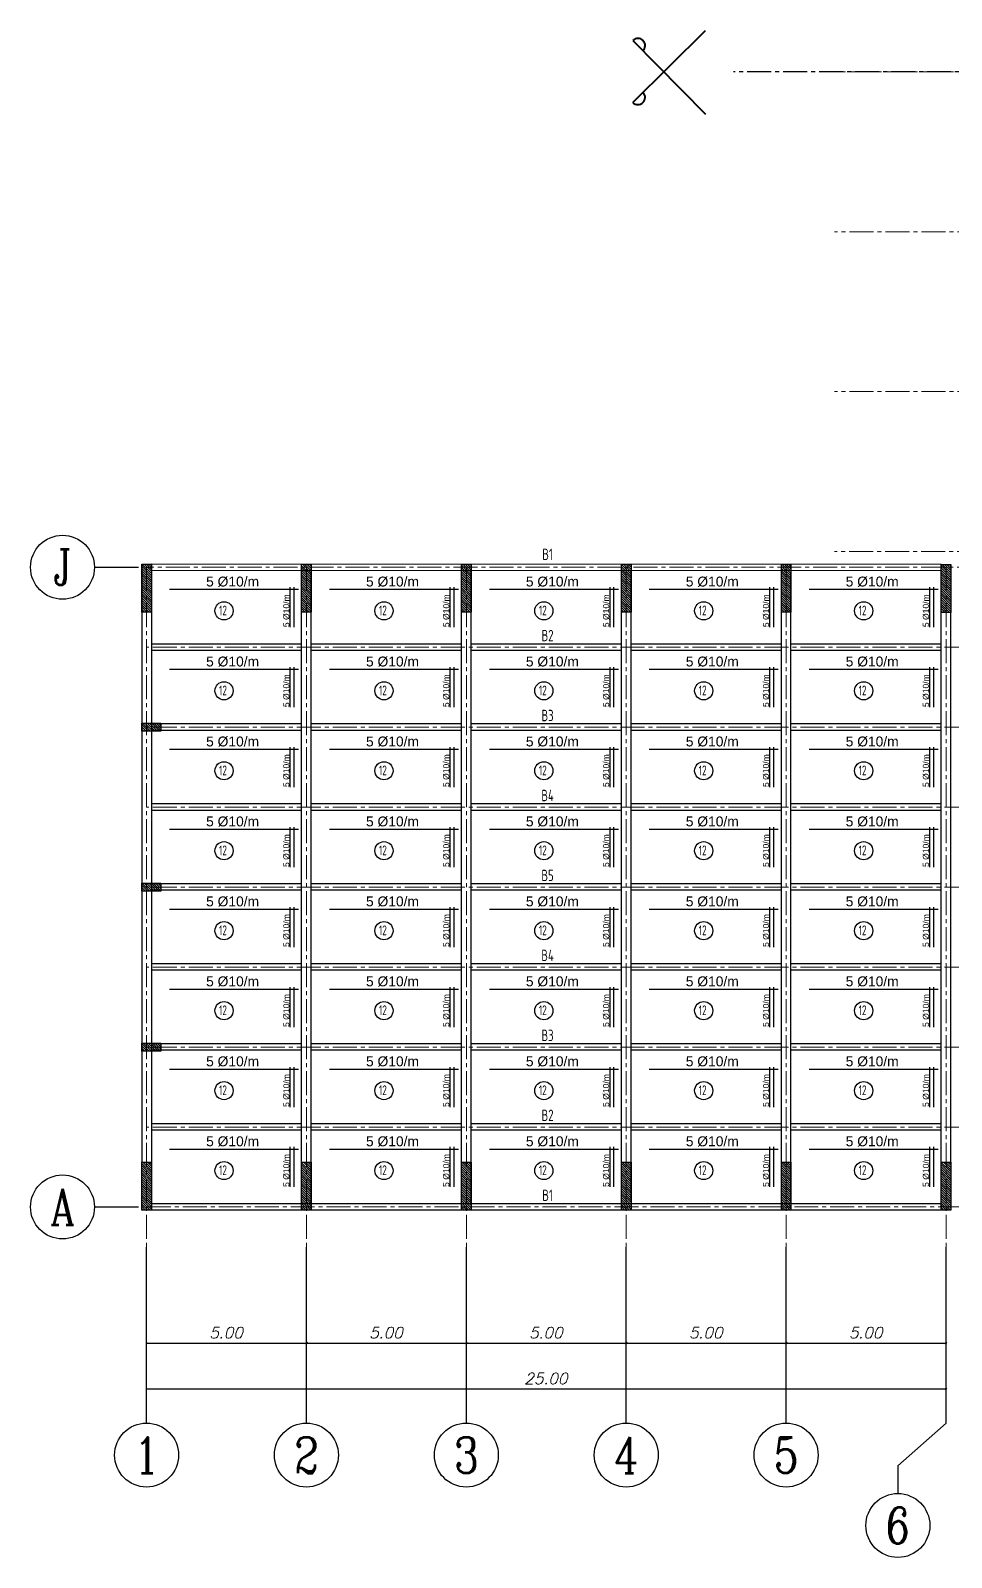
# Model space of a CAD drawing. Header units: metres. Extents: x 202848 to 204724, y 1924431 to 1925550.
# Drawn here: x 203139.07 to 203167.86, y 1924637.84 to 1924685.58 of the extents above; entities that cross this region are included whole.
import ezdxf
from ezdxf.enums import TextEntityAlignment as Align

# ---------------------------------------------------------------- set-up
doc = ezdxf.new("R2010")
doc.units = ezdxf.units.M
doc.header["$MEASUREMENT"] = 0
doc.linetypes.add('CENTER2', pattern=[1.125, 0.75, -0.125, 0.125, -0.125])
for name, color, linetype, lineweight in [('Axis', 1, 'CENTER2', 5), ('Dimations', 3, 'Continuous', 5), ('rft', 5, 'Continuous', 40)]:
    doc.layers.add(name, color=color, linetype=linetype, lineweight=lineweight)
for name, color, linetype in [('Axis Name', 8, 'Continuous'), ('Columns', 2, 'Continuous'), ('Frame', 7, 'Continuous'), ('Slab Upper Reinforcment', 2, 'Continuous'), ('Walls', 255, 'Continuous'), ('YQ_DIM', 3, 'Continuous')]:
    doc.layers.add(name, color=color, linetype=linetype)
doc.styles.add('1', font='arial.ttf')
doc.styles.add('ROMANS', font='romans.shx', dxfattribs={"oblique": 15})
doc.styles.add('YQ_AXIS', font='COMPLEX.SHX', dxfattribs={"width": 0.8, "bigfont": 'GBCBIG.SHX'})
doc.styles.add('YQ_DIM', font='SUPEROS.SHX', dxfattribs={"width": 0.8, "bigfont": 'HZDX.SHX'})
doc.dimstyles.new('Copy(2) of DIM-50$', dxfattribs={"dimscale": 0, "dimtxt": 0.35, "dimasz": 0.03, "dimexe": 0, "dimexo": 0, "dimgap": 0.15, "dimtad": 1, "dimzin": 0, "dimdsep": 46, "dimtxsty": 'ROMANS', "dimblk1": 'OBLIQUE', "dimblk2": 'DTICK', "dimsah": 1, "dimcen": 0.1, "dimse1": 1, "dimse2": 1, "dimclrd": 2, "dimclre": 51, "dimclrt": 3, "dimaunit": 1, "dimadec": 0, "dimazin": 0, "dimtfac": 1e-05, "dimtmove": 2, "dimatfit": 0, "dimldrblk": 'DTICK', "dimfxl": 0, "dimtolj": 1, "dimtzin": 0, "dimlwe": -1, "dimarcsym": 0})
pattern_1 = [(135, (-396.45404, -217.45699), (-0.0353553390593, -0.0353553390593), [])]

# ---------------------------------------------------------------- blocks, each defined once
blk = doc.blocks.new('*U990')
for p, q in [((2.35, 0.1), (-2.35, 0.1)), ((2.35, -0.1), (-2.35, -0.1))]:
    blk.add_line(p, q)
blk = doc.blocks.new('*U991')
at = {"color": 0, "linetype": 'ByBlock', "lineweight": -2, "transparency": 16777216}
for p in [(-20, 0), (-15, 0), (-10, 0), (-5, 0), (0, 0), (-20, -2.5), (-15, -2.5), (-10, -2.5), (-5, -2.5), (0, -2.5), (-20, -5), (-15, -5), (-10, -5), (-5, -5), (0, -5), (-20, -7.5), (-15, -7.5), (-10, -7.5), (-5, -7.5), (0, -7.5), (-20, -10), (-15, -10), (-10, -10), (-5, -10), (0, -10), (-20, -12.5), (-15, -12.5), (-10, -12.5), (-5, -12.5), (0, -12.5), (-20, -15), (-15, -15), (-10, -15), (-5, -15), (0, -15)]:
    blk.add_blockref('*U990', p, dxfattribs=at)
blk = doc.blocks.new('_OBLIQUE')
at = {"color": 0, "linetype": 'ByBlock'}
blk.add_line((-0.5, -0.5), (0.5, 0.5), dxfattribs=at)
blk = doc.blocks.new('DTICK')
at = {"color": 3}
blk.add_line((-1, -1), (1, 1), dxfattribs=at)
for p, q in [((-1, 0), (1, 0)), ((0, 1), (0, -1))]:
    blk.add_line(p, q)
blk = doc.blocks.new('*D1019')
at = {"layer": 'Defpoints', "color": 0, "lineweight": -2, "transparency": 16777216}
for p in [(203142.693, 1924648.291), (203147.693, 1924648.291), (203147.693, 1924644.541)]:
    blk.add_point(p, dxfattribs=at)
at = {"layer": 'Dimations', "color": 2, "lineweight": -2, "transparency": 16777216}
blk.add_line((203142.693, 1924644.541), (203147.663, 1924644.541), dxfattribs=at)
at = {"layer": 'Dimations', "color": 2, "lineweight": -2, "transparency": 16777216, "xscale": 0.03, "yscale": 0.03, "zscale": 0.03, "rotation": 180}
blk.add_blockref('_OBLIQUE', (203142.693, 1924644.541), dxfattribs=at)
at = {"layer": 'Dimations', "color": 2, "lineweight": -2, "transparency": 16777216, "xscale": 0.03, "yscale": 0.03, "zscale": 0.03}
blk.add_blockref('DTICK', (203147.693, 1924644.541), dxfattribs=at)
at = {"layer": 'Dimations', "color": 3, "transparency": 16777216, "insert": (203145.178, 1924644.866), "char_height": 0.35, "attachment_point": 5, "style": 'ROMANS'}
blk.add_mtext('\\A1;5.00', dxfattribs=at)
blk = doc.blocks.new('*D1020')
at = {"layer": 'Defpoints', "color": 0, "lineweight": -2, "transparency": 16777216}
for p in [(203147.693, 1924648.291), (203152.693, 1924648.291), (203152.693, 1924644.541)]:
    blk.add_point(p, dxfattribs=at)
at = {"layer": 'Dimations', "color": 2, "lineweight": -2, "transparency": 16777216}
blk.add_line((203147.693, 1924644.541), (203152.663, 1924644.541), dxfattribs=at)
at = {"layer": 'Dimations', "color": 2, "lineweight": -2, "transparency": 16777216, "xscale": 0.03, "yscale": 0.03, "zscale": 0.03, "rotation": 180}
blk.add_blockref('_OBLIQUE', (203147.693, 1924644.541), dxfattribs=at)
at = {"layer": 'Dimations', "color": 2, "lineweight": -2, "transparency": 16777216, "xscale": 0.03, "yscale": 0.03, "zscale": 0.03}
blk.add_blockref('DTICK', (203152.693, 1924644.541), dxfattribs=at)
at = {"layer": 'Dimations', "color": 3, "transparency": 16777216, "insert": (203150.178, 1924644.866), "char_height": 0.35, "attachment_point": 5, "style": 'ROMANS'}
blk.add_mtext('\\A1;5.00', dxfattribs=at)
blk = doc.blocks.new('*D998')
at = {"layer": 'Defpoints', "color": 0, "lineweight": -2, "transparency": 16777216}
for p in [(203152.693, 1924648.291), (203157.693, 1924648.291), (203157.693, 1924644.541)]:
    blk.add_point(p, dxfattribs=at)
at = {"layer": 'Dimations', "color": 2, "lineweight": -2, "transparency": 16777216}
blk.add_line((203152.693, 1924644.541), (203157.663, 1924644.541), dxfattribs=at)
at = {"layer": 'Dimations', "color": 2, "lineweight": -2, "transparency": 16777216, "xscale": 0.03, "yscale": 0.03, "zscale": 0.03, "rotation": 180}
blk.add_blockref('_OBLIQUE', (203152.693, 1924644.541), dxfattribs=at)
at = {"layer": 'Dimations', "color": 2, "lineweight": -2, "transparency": 16777216, "xscale": 0.03, "yscale": 0.03, "zscale": 0.03}
blk.add_blockref('DTICK', (203157.693, 1924644.541), dxfattribs=at)
at = {"layer": 'Dimations', "color": 3, "transparency": 16777216, "insert": (203155.178, 1924644.866), "char_height": 0.35, "attachment_point": 5, "style": 'ROMANS'}
blk.add_mtext('\\A1;5.00', dxfattribs=at)
blk = doc.blocks.new('*D999')
at = {"layer": 'Defpoints', "color": 0, "lineweight": -2, "transparency": 16777216}
for p in [(203157.693, 1924648.291), (203162.693, 1924648.291), (203162.693, 1924644.541)]:
    blk.add_point(p, dxfattribs=at)
at = {"layer": 'Dimations', "color": 2, "lineweight": -2, "transparency": 16777216}
blk.add_line((203157.693, 1924644.541), (203162.663, 1924644.541), dxfattribs=at)
at = {"layer": 'Dimations', "color": 2, "lineweight": -2, "transparency": 16777216, "xscale": 0.03, "yscale": 0.03, "zscale": 0.03, "rotation": 180}
blk.add_blockref('_OBLIQUE', (203157.693, 1924644.541), dxfattribs=at)
at = {"layer": 'Dimations', "color": 2, "lineweight": -2, "transparency": 16777216, "xscale": 0.03, "yscale": 0.03, "zscale": 0.03}
blk.add_blockref('DTICK', (203162.693, 1924644.541), dxfattribs=at)
at = {"layer": 'Dimations', "color": 3, "transparency": 16777216, "insert": (203160.178, 1924644.866), "char_height": 0.35, "attachment_point": 5, "style": 'ROMANS'}
blk.add_mtext('\\A1;5.00', dxfattribs=at)
blk = doc.blocks.new('*D1000')
at = {"layer": 'Defpoints', "color": 0, "lineweight": -2, "transparency": 16777216}
for p in [(203162.693, 1924648.291), (203167.693, 1924648.291), (203167.693, 1924644.541)]:
    blk.add_point(p, dxfattribs=at)
at = {"layer": 'Dimations', "color": 2, "lineweight": -2, "transparency": 16777216}
blk.add_line((203162.693, 1924644.541), (203167.663, 1924644.541), dxfattribs=at)
at = {"layer": 'Dimations', "color": 2, "lineweight": -2, "transparency": 16777216, "xscale": 0.03, "yscale": 0.03, "zscale": 0.03, "rotation": 180}
blk.add_blockref('_OBLIQUE', (203162.693, 1924644.541), dxfattribs=at)
at = {"layer": 'Dimations', "color": 2, "lineweight": -2, "transparency": 16777216, "xscale": 0.03, "yscale": 0.03, "zscale": 0.03}
blk.add_blockref('DTICK', (203167.693, 1924644.541), dxfattribs=at)
at = {"layer": 'Dimations', "color": 3, "transparency": 16777216, "insert": (203165.178, 1924644.866), "char_height": 0.35, "attachment_point": 5, "style": 'ROMANS'}
blk.add_mtext('\\A1;5.00', dxfattribs=at)
blk = doc.blocks.new('*D1009')
at = {"layer": 'Defpoints', "color": 0, "lineweight": -2, "transparency": 16777216}
for p in [(203142.693, 1924648.291), (203167.693, 1924648.291), (203167.693, 1924643.106)]:
    blk.add_point(p, dxfattribs=at)
at = {"layer": 'Dimations', "color": 2, "lineweight": -2, "transparency": 16777216}
blk.add_line((203142.693, 1924643.106), (203167.663, 1924643.106), dxfattribs=at)
at = {"layer": 'Dimations', "color": 2, "lineweight": -2, "transparency": 16777216, "xscale": 0.03, "yscale": 0.03, "zscale": 0.03, "rotation": 180}
blk.add_blockref('_OBLIQUE', (203142.693, 1924643.106), dxfattribs=at)
at = {"layer": 'Dimations', "color": 2, "lineweight": -2, "transparency": 16777216, "xscale": 0.03, "yscale": 0.03, "zscale": 0.03}
blk.add_blockref('DTICK', (203167.693, 1924643.106), dxfattribs=at)
at = {"layer": 'Dimations', "color": 3, "transparency": 16777216, "insert": (203155.178, 1924643.431), "char_height": 0.35, "attachment_point": 5, "style": 'ROMANS'}
blk.add_mtext('\\A1;25.00', dxfattribs=at)
blk = doc.blocks.new('*U994')
at = {"layer": 'Slab Upper Reinforcment'}
for p, q in [((2.018, 0.496), (-2.018, 0.496)), ((1.758, -0.679), (1.758, 0.571)), ((1.878, -0.679), (1.878, 0.571))]:
    blk.add_line(p, q, dxfattribs=at)
blk.add_circle((-0.314, -0.166), 0.284, dxfattribs=at)
at = {"layer": 'Slab Upper Reinforcment', "attachment_point": 1}
for s, width, gutter_width, insert, char_height, style in [('5 %%C10/m', 1.81201, 2.473, (-0.875, 0.904), 0.3092, '1'), ('12', 0.22371, 1.527, (-0.47, -0.002), 0.3053, 'YQ_DIM')]:
    blk.add_mtext_dynamic_manual_height_columns(s, width=width, gutter_width=gutter_width, heights=[0], dxfattribs=dict(at, insert=insert, char_height=char_height, style=style))
at = {"layer": 'Slab Upper Reinforcment', "insert": (1.537, -0.676), "char_height": 0.1915, "attachment_point": 1, "rotation": 90, "style": '1'}
blk.add_mtext_dynamic_manual_height_columns('5 %%C10/m', width=1.12223, gutter_width=1.532, heights=[0], dxfattribs=at)
blk = doc.blocks.new('*U995')
at = {"layer": 'Slab Upper Reinforcment', "color": 0, "linetype": 'ByBlock', "lineweight": -2, "transparency": 16777216}
for p in [(-20, 0), (-15, 0), (-10, 0), (-5, 0), (0, 0), (-20, -2.5), (-15, -2.5), (-10, -2.5), (-5, -2.5), (0, -2.5), (-20, -5), (-15, -5), (-10, -5), (-5, -5), (0, -5), (-20, -7.5), (-15, -7.5), (-10, -7.5), (-5, -7.5), (0, -7.5), (-20, -10), (-15, -10), (-10, -10), (-5, -10), (0, -10), (-20, -12.5), (-15, -12.5), (-10, -12.5), (-5, -12.5), (0, -12.5), (-20, -15), (-15, -15), (-10, -15), (-5, -15), (0, -15), (-20, -17.5), (-15, -17.5), (-10, -17.5), (-5, -17.5), (0, -17.5)]:
    blk.add_blockref('*U994', p, dxfattribs=at)

msp = doc.modelspace()

# ---------------------------------------------------------------- hatches: boundary and pattern name
at = {"layer": 'Columns', "transparency": 33554687}
h = msp.add_hatch(dxfattribs=at)
h.set_pattern_fill('ANSI31', color=256, scale=0.4, angle=90)
h.set_pattern_definition(pattern_1)
h.paths.add_polyline_path([(203142.543, 1924667.3965), (203142.843, 1924667.3965), (203142.843, 1924668.8965), (203142.543, 1924668.8965)])
h = msp.add_hatch(dxfattribs=at)
h.set_pattern_fill('ANSI31', color=256, scale=0.4, angle=90)
h.set_pattern_definition([(135, (-396.45404, -217.45902), (-0.0353553390593, -0.0353553390593), [])])
h.paths.add_polyline_path([(203147.543, 1924667.3945), (203147.843, 1924667.3945), (203147.843, 1924668.8945), (203147.543, 1924668.8945)])
h = msp.add_hatch(dxfattribs=at)
h.set_pattern_fill('ANSI31', color=256, scale=0.4, angle=90)
h.set_pattern_definition([(135, (-396.45404, -217.461053), (-0.0353553390593, -0.0353553390593), [])])
h.paths.add_polyline_path([(203152.543, 1924667.3924), (203152.843, 1924667.3924), (203152.843, 1924668.8924), (203152.543, 1924668.8924)])
h = msp.add_hatch(dxfattribs=at)
h.set_pattern_fill('ANSI31', color=256, scale=0.4, angle=90)
h.set_pattern_definition([(135, (-396.45404, -217.463085), (-0.0353553390593, -0.0353553390593), [])])
h.paths.add_polyline_path([(203157.543, 1924667.3904), (203157.843, 1924667.3904), (203157.843, 1924668.8904), (203157.543, 1924668.8904)])
h = msp.add_hatch(dxfattribs=at)
h.set_pattern_fill('ANSI31', color=256, scale=0.4, angle=90)
h.set_pattern_definition([(135, (-396.454043, -217.465117), (-0.0353553390593, -0.0353553390593), [])])
h.paths.add_polyline_path([(203162.543, 1924667.3884), (203162.843, 1924667.3884), (203162.843, 1924668.8884), (203162.543, 1924668.8884)])
h = msp.add_hatch(dxfattribs=at)
h.set_pattern_fill('ANSI31', color=256, scale=0.4, angle=90)
h.set_pattern_definition([(135, (-396.454044, -217.467026), (-0.0353553390593, -0.0353553390593), [])])
h.paths.add_polyline_path([(203167.543, 1924667.3865), (203167.843, 1924667.3865), (203167.843, 1924668.8865), (203167.543, 1924668.8865)])
h = msp.add_hatch(dxfattribs=at)
h.set_pattern_fill('ANSI31', color=256, scale=0.4, angle=90)
h.set_pattern_definition(pattern_1)
h.paths.add_polyline_path([(203143.1429, 1924663.6715), (203143.1429, 1924663.9215), (203142.5429, 1924663.9215), (203142.5429, 1924663.6715)])
h = msp.add_hatch(dxfattribs=at)
h.set_pattern_fill('ANSI31', color=256, scale=0.4, angle=90)
h.set_pattern_definition(pattern_1)
h.paths.add_polyline_path([(203143.1429, 1924658.6715), (203143.1429, 1924658.9215), (203142.5429, 1924658.9215), (203142.5429, 1924658.6715)])
h = msp.add_hatch(dxfattribs=at)
h.set_pattern_fill('ANSI31', color=256, scale=0.4, angle=90)
h.set_pattern_definition(pattern_1)
h.paths.add_polyline_path([(203143.1429, 1924653.6715), (203143.1429, 1924653.9215), (203142.5429, 1924653.9215), (203142.5429, 1924653.6715)])
h = msp.add_hatch(dxfattribs=at)
h.set_pattern_fill('ANSI31', color=256, scale=0.4, angle=90)
h.set_pattern_definition(pattern_1)
h.paths.add_polyline_path([(203142.5429, 1924648.6965), (203142.8429, 1924648.6965), (203142.8429, 1924650.1965), (203142.5429, 1924650.1965)])
h = msp.add_hatch(dxfattribs=at)
h.set_pattern_fill('ANSI31', color=256, scale=0.4, angle=90)
h.set_pattern_definition(pattern_1)
h.paths.add_polyline_path([(203147.5429, 1924648.6965), (203147.8429, 1924648.6965), (203147.8429, 1924650.1965), (203147.5429, 1924650.1965)])
h = msp.add_hatch(dxfattribs=at)
h.set_pattern_fill('ANSI31', color=256, scale=0.4, angle=90)
h.set_pattern_definition(pattern_1)
h.paths.add_polyline_path([(203152.5429, 1924648.6965), (203152.8429, 1924648.6965), (203152.8429, 1924650.1965), (203152.5429, 1924650.1965)])
h = msp.add_hatch(dxfattribs=at)
h.set_pattern_fill('ANSI31', color=256, scale=0.4, angle=90)
h.set_pattern_definition(pattern_1)
h.paths.add_polyline_path([(203157.5429, 1924648.6965), (203157.8429, 1924648.6965), (203157.8429, 1924650.1965), (203157.5429, 1924650.1965)])
h = msp.add_hatch(dxfattribs=at)
h.set_pattern_fill('ANSI31', color=256, scale=0.4, angle=90)
h.set_pattern_definition(pattern_1)
h.paths.add_polyline_path([(203162.5429, 1924648.6965), (203162.8429, 1924648.6965), (203162.8429, 1924650.1965), (203162.5429, 1924650.1965)])
h = msp.add_hatch(dxfattribs=at)
h.set_pattern_fill('ANSI31', color=256, scale=0.4, angle=90)
h.set_pattern_definition(pattern_1)
h.paths.add_polyline_path([(203167.5429, 1924648.6965), (203167.8429, 1924648.6965), (203167.8429, 1924650.1965), (203167.5429, 1924650.1965)])

# ---------------------------------------------------------------- linework, layer by layer
at = {"linetype": 'CENTER2', "lineweight": -2}
msp.add_line((203198.2229, 1924684.2865), (203161.0512, 1924684.2865), dxfattribs=at)
for p, q in [((203147.5429, 1924648.9465), (203147.5429, 1924668.6465)), ((203147.8429, 1924648.9465), (203147.8429, 1924668.6465)), ((203152.5429, 1924648.9465), (203152.5429, 1924668.6465)), ((203152.8429, 1924648.9465), (203152.8429, 1924668.6465)), ((203157.5429, 1924648.9465), (203157.5429, 1924668.6465)), ((203157.8429, 1924648.9465), (203157.8429, 1924668.6465)), ((203162.5429, 1924648.9465), (203162.5429, 1924668.6465)), ((203162.8429, 1924648.9465), (203162.8429, 1924668.6465)), ((203167.5429, 1924650.1465), (203167.5429, 1924667.4465)), ((203167.8429, 1924650.1465), (203167.8429, 1924667.4465))]:
    msp.add_line(p, q)
at = {"layer": 'Axis'}
for p, q in [((203196.9246, 1924684.2865), (203164.2009, 1924684.2865)), ((203196.9246, 1924679.2865), (203164.2009, 1924679.2865)), ((203196.9246, 1924674.2865), (203164.2009, 1924674.2865)), ((203196.9162, 1924669.2865), (203164.2009, 1924669.2865)), ((203196.9178, 1924668.7965), (203142.6929, 1924668.7965)), ((203142.6929, 1924668.7965), (203142.6929, 1924644.9045)), ((203147.6929, 1924668.7965), (203147.6929, 1924644.9045)), ((203152.6929, 1924668.7965), (203152.6929, 1924644.9045)), ((203157.6929, 1924668.7965), (203157.6929, 1924644.9045)), ((203162.6929, 1924668.7965), (203162.6929, 1924644.9045)), ((203167.6929, 1924668.7965), (203167.6929, 1924644.9045)), ((203193.1429, 1924666.2965), (203142.6929, 1924666.2965)), ((203193.1429, 1924663.7965), (203142.6929, 1924663.7965)), ((203193.1429, 1924661.2965), (203142.6929, 1924661.2965)), ((203193.1429, 1924658.7965), (203142.6929, 1924658.7965)), ((203193.1429, 1924656.2965), (203142.6929, 1924656.2965)), ((203193.1429, 1924653.7965), (203142.6929, 1924653.7965)), ((203193.1429, 1924651.2965), (203142.6929, 1924651.2965)), ((203142.6997, 1924648.7965), (203196.9178, 1924648.7965))]:
    msp.add_line(p, q, dxfattribs=at)
at = {"layer": 'Axis Name'}
for p, q in [((203141.0651, 1924668.7965), (203142.4401, 1924668.7965)), ((203141.0651, 1924648.7965), (203142.4401, 1924648.7965)), ((203142.6929, 1924642.0411), (203142.6929, 1924647.5411)), ((203147.6929, 1924642.0411), (203147.6929, 1924647.5411)), ((203152.6929, 1924642.0411), (203152.6929, 1924647.5411)), ((203157.6929, 1924642.0411), (203157.6929, 1924647.5411)), ((203162.6929, 1924642.0411), (203162.6929, 1924647.5411)), ((203167.6929, 1924642.0411), (203167.6929, 1924647.5411)), ((203167.6929, 1924642.0411), (203166.1866, 1924640.7079)), ((203166.1866, 1924640.7079), (203166.1866, 1924639.8386))]:
    msp.add_line(p, q, dxfattribs=at)
for centre in [(203140.0651, 1924668.7965), (203140.0651, 1924648.7965), (203142.6929, 1924641.0411), (203147.6929, 1924641.0411), (203152.6929, 1924641.0411), (203157.6929, 1924641.0411), (203162.6929, 1924641.0411), (203166.1866, 1924638.8386)]:
    msp.add_circle(centre, 1, dxfattribs=at)
at = {"layer": 'Columns'}
for points in [[(203142.543, 1924667.3965), (203142.543, 1924668.8965), (203142.843, 1924668.8965), (203142.843, 1924667.3965)], [(203147.543, 1924667.3945), (203147.543, 1924668.8945), (203147.843, 1924668.8945), (203147.843, 1924667.3945)], [(203152.543, 1924667.3924), (203152.543, 1924668.8924), (203152.843, 1924668.8924), (203152.843, 1924667.3924)], [(203157.543, 1924667.3904), (203157.543, 1924668.8904), (203157.843, 1924668.8904), (203157.843, 1924667.3904)], [(203162.543, 1924667.3884), (203162.543, 1924668.8884), (203162.843, 1924668.8884), (203162.843, 1924667.3884)], [(203167.543, 1924667.3865), (203167.543, 1924668.8865), (203167.843, 1924668.8865), (203167.843, 1924667.3865)], [(203143.1429, 1924663.9215), (203143.1429, 1924663.6715), (203142.5429, 1924663.6715), (203142.5429, 1924663.9215)], [(203143.1429, 1924658.9215), (203143.1429, 1924658.6715), (203142.5429, 1924658.6715), (203142.5429, 1924658.9215)], [(203143.1429, 1924653.9215), (203143.1429, 1924653.6715), (203142.5429, 1924653.6715), (203142.5429, 1924653.9215)], [(203142.5429, 1924648.6965), (203142.5429, 1924650.1965), (203142.8429, 1924650.1965), (203142.8429, 1924648.6965)], [(203147.5429, 1924648.6965), (203147.5429, 1924650.1965), (203147.8429, 1924650.1965), (203147.8429, 1924648.6965)], [(203152.5429, 1924648.6965), (203152.5429, 1924650.1965), (203152.8429, 1924650.1965), (203152.8429, 1924648.6965)], [(203157.5429, 1924648.6965), (203157.5429, 1924650.1965), (203157.8429, 1924650.1965), (203157.8429, 1924648.6965)], [(203162.5429, 1924648.6965), (203162.5429, 1924650.1965), (203162.8429, 1924650.1965), (203162.8429, 1924648.6965)], [(203167.5429, 1924648.6965), (203167.5429, 1924650.1965), (203167.8429, 1924650.1965), (203167.8429, 1924648.6965)]]:
    msp.add_lwpolyline(points, close=True, dxfattribs=at)
at = {"layer": 'Frame'}
for p, q in [((203142.543, 1924668.8965), (203142.543, 1924650.1965)), ((203142.8429, 1924668.6465), (203142.8429, 1924648.9465))]:
    msp.add_line(p, q, dxfattribs=at)
at = {"layer": 'rft'}
for p, q in [((203157.8987, 1924683.3289), (203160.1746, 1924685.5767)), ((203157.9006, 1924685.2662), (203160.1746, 1924682.9639))]:
    msp.add_line(p, q, dxfattribs=at)
for centre, start, end in [((203158.0587, 1924685.1061), 314.64474, 134.64474), ((203158.0587, 1924683.487), 224.64474, 44.64474)]:
    msp.add_arc(centre, 0.225, start, end, dxfattribs=at)
at = {"layer": 'Walls'}
for p, q in [((203167.5429, 1924668.6865), (203142.8429, 1924668.6965)), ((203167.543, 1924668.8865), (203142.843, 1924668.8965)), ((203167.5429, 1924648.8965), (203142.8429, 1924648.8965)), ((203167.5429, 1924648.6965), (203142.8429, 1924648.6965))]:
    msp.add_line(p, q, dxfattribs=at)

# ---------------------------------------------------------------- block references
msp.add_blockref('*U991', (203165.1929, 1924666.2965))
at = {"layer": 'Slab Upper Reinforcment'}
msp.add_blockref('*U995', (203165.4304, 1924667.6004), dxfattribs=at)

# ---------------------------------------------------------------- texts
at = {"layer": 'Axis Name', "color": 7, "style": 'YQ_AXIS', "width": 0.8}
for s, p in [('J', (203140.0651, 1924668.7965)), ('A', (203140.0651, 1924648.7965)), ('1', (203142.6929, 1924641.0411)), ('2', (203147.6929, 1924641.0411)), ('3', (203152.6929, 1924641.0411)), ('4', (203157.6929, 1924641.0411)), ('5', (203162.6929, 1924641.0411)), ('6', (203166.1866, 1924638.8386))]:
    msp.add_text(s, height=1.125, dxfattribs=at).set_placement(p, align=Align.MIDDLE)
at = {"layer": 'YQ_DIM', "char_height": 0.35659, "attachment_point": 5, "style": 'YQ_DIM'}
for s, insert in [('B1', (203155.2329, 1924669.2008)), ('B2', (203155.2329, 1924666.6619)), ('B3', (203155.2329, 1924664.1619)), ('B4', (203155.2329, 1924661.6619)), ('B5', (203155.2329, 1924659.1619)), ('B4', (203155.2329, 1924656.6619)), ('B3', (203155.2329, 1924654.1619)), ('B2', (203155.2329, 1924651.6619)), ('B1', (203155.2329, 1924649.1619))]:
    msp.add_mtext_dynamic_manual_height_columns(s, width=3.19714, gutter_width=1.7829, heights=[1.5932], dxfattribs=dict(at, insert=insert))

# ---------------------------------------------------------------- dimensions: what is measured, and where the dimension line sits
at = {"layer": 'Dimations'}
for base, p1, p2, picture, middle in [((203147.6929, 1924644.5411), (203142.6929, 1924648.2911), (203147.6929, 1924648.2911), '*D1019', (203145.1779, 1924644.8661)), ((203152.6929, 1924644.5411), (203147.6929, 1924648.2911), (203152.6929, 1924648.2911), '*D1020', (203150.1779, 1924644.8661)), ((203157.6929, 1924644.5411), (203152.6929, 1924648.2911), (203157.6929, 1924648.2911), '*D998', (203155.1779, 1924644.8661)), ((203162.6929, 1924644.5411), (203157.6929, 1924648.2911), (203162.6929, 1924648.2911), '*D999', (203160.1779, 1924644.8661)), ((203167.6929, 1924644.5411), (203162.6929, 1924648.2911), (203167.6929, 1924648.2911), '*D1000', (203165.1779, 1924644.8661))]:
    dim = msp.add_linear_dim(base=base, p1=p1, p2=p2, dimstyle='Copy(2) of DIM-50$', override={"dimscale": 1}, dxfattribs=at)
    dim.commit()
    dim.dimension.update_dxf_attribs({"geometry": picture, "text_midpoint": middle})
dim = msp.add_aligned_dim(p1=(203142.6929, 1924648.2911), p2=(203167.6929, 1924648.2911), distance=-5.1855, dimstyle='Copy(2) of DIM-50$', override={"dimscale": 1}, dxfattribs=at)
dim.commit()
dim.dimension.update_dxf_attribs({"geometry": '*D1009', "text_midpoint": (203155.1779, 1924643.4306)})

doc.saveas('drawing.dxf')
